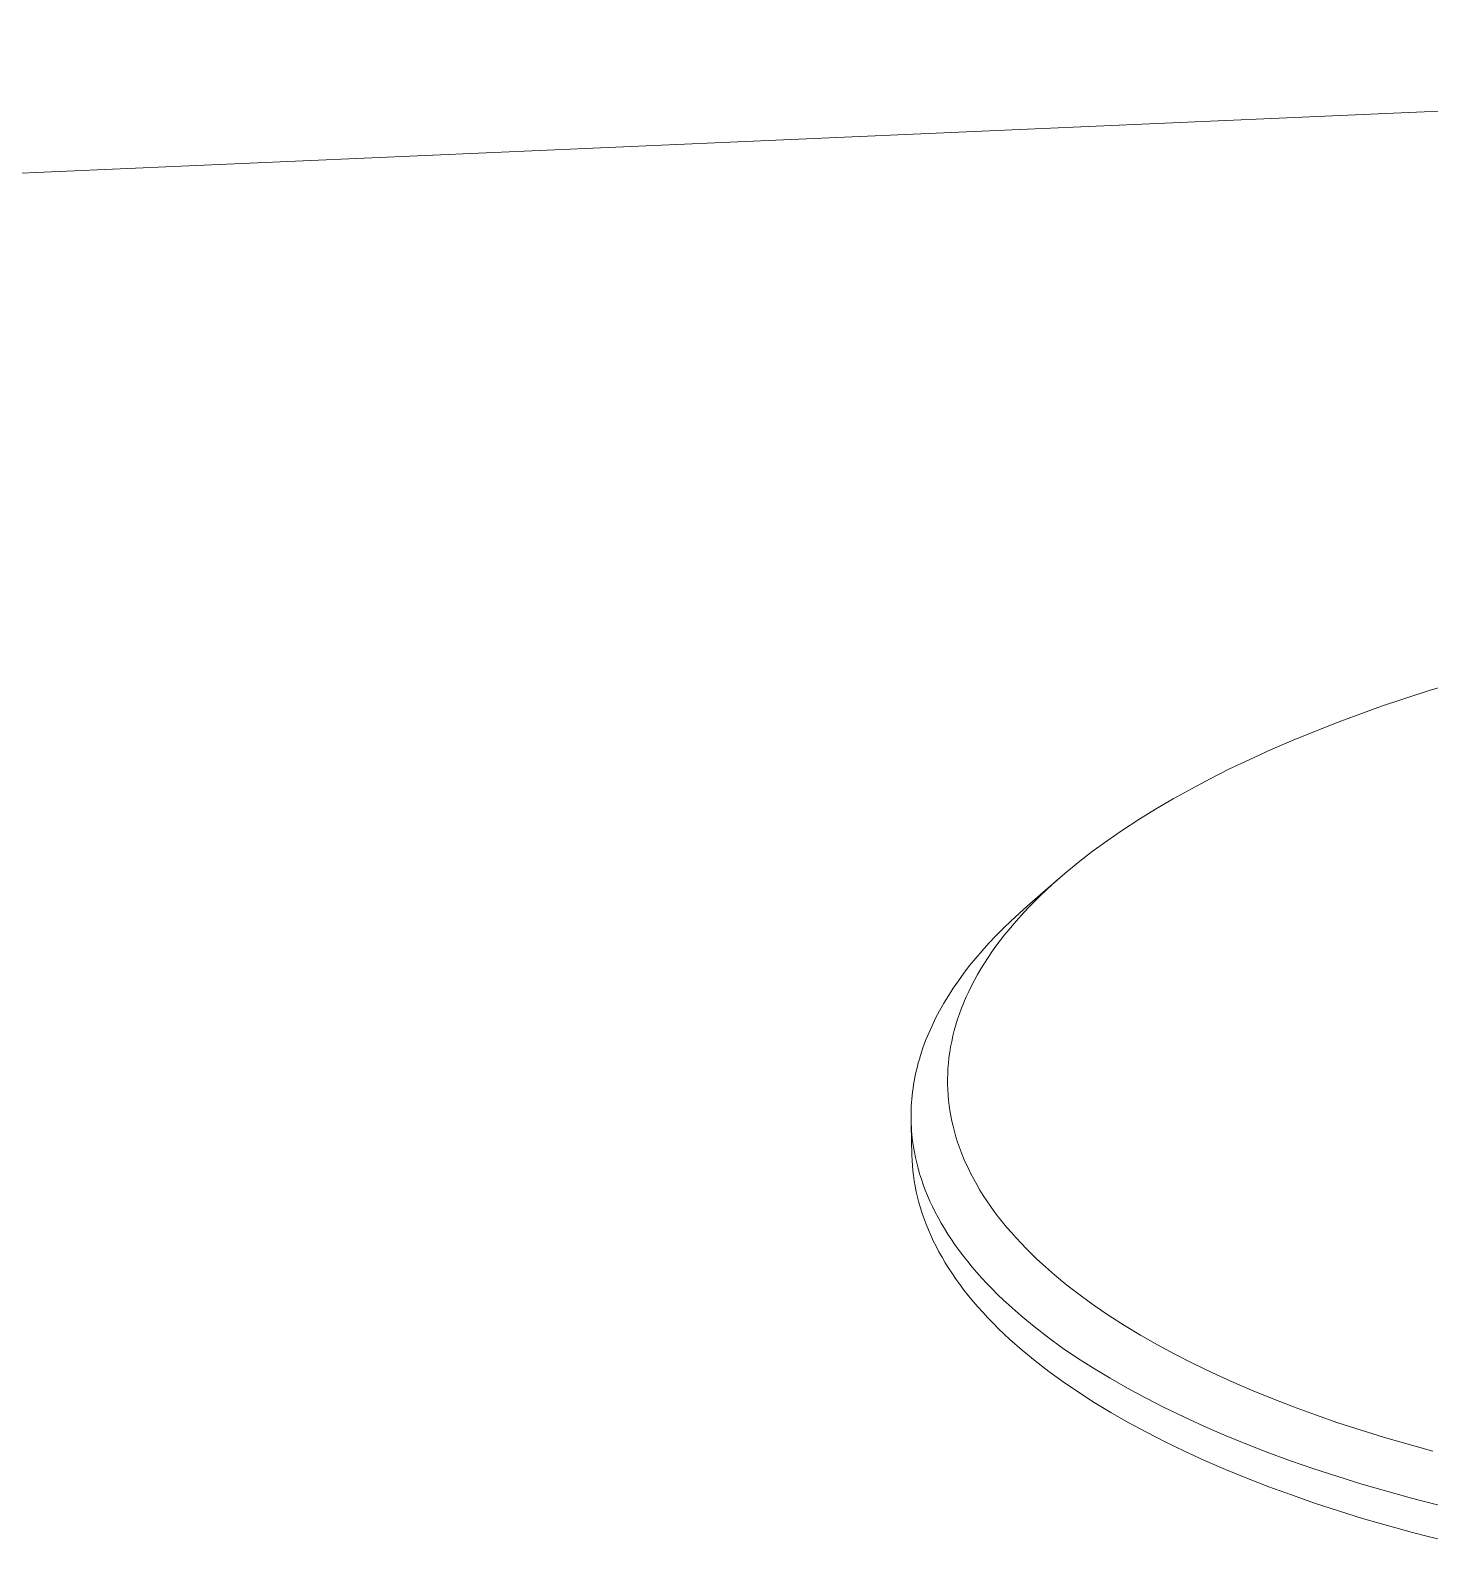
# Model space of a CAD drawing. Header units: inches. Extents: x 214 to 477, y -11 to 187.
# Drawn here: x 435.839 to 438.61, y 93.936 to 96.936 of the extents above; entities that cross this region are included whole.
import ezdxf

# ---------------------------------------------------------------- set-up
doc = ezdxf.new("R2010")
doc.units = ezdxf.units.IN
doc.layers.add('ZANO_R', color=7, linetype='Continuous', lineweight=0)

msp = doc.modelspace()

# ---------------------------------------------------------------- linework, layer by layer
at = {"layer": 'ZANO_R'}
for p, q in [((442.28578, 96.93553), (432.41499, 96.50395)), ((438.60954, 95.62852), (438.70713, 95.65774)), ((438.51503, 95.59725), (438.60954, 95.62852)), ((438.42401, 95.56403), (438.51503, 95.59725)), ((438.3369, 95.52897), (438.42401, 95.56403)), ((438.29492, 95.51079), (438.3369, 95.52897)), ((438.21434, 95.47322), (438.25405, 95.4922)), ((438.25405, 95.4922), (438.29492, 95.51079)), ((438.17583, 95.45386), (438.21434, 95.47322)), ((438.10252, 95.41411), (438.13854, 95.43415)), ((438.13854, 95.43415), (438.17583, 95.45386)), ((438.06779, 95.39376), (438.10252, 95.41411)), ((438.00235, 95.3522), (438.0344, 95.37311)), ((438.0344, 95.37311), (438.06779, 95.39376)), ((437.97168, 95.33105), (438.00235, 95.3522)), ((437.9424, 95.30967), (437.97168, 95.33105)), ((437.8881, 95.26633), (437.91454, 95.28809)), ((437.91454, 95.28809), (437.9424, 95.30967)), ((437.81371, 95.20178), (437.87542, 95.2554)), ((437.86311, 95.24442), (437.8881, 95.26633)), ((437.82833, 95.21132), (437.83956, 95.22238)), ((437.83956, 95.22238), (437.86311, 95.24442)), ((437.81371, 95.20178), (437.79726, 95.18719)), ((437.80696, 95.18913), (437.81747, 95.20023)), ((437.81747, 95.20023), (437.82833, 95.21132)), ((437.78142, 95.17253), (437.76621, 95.15783)), ((437.77764, 95.1557), (437.78705, 95.16686)), ((437.79726, 95.18719), (437.78142, 95.17253)), ((437.78705, 95.16686), (437.79683, 95.178)), ((437.79683, 95.178), (437.80696, 95.18913)), ((437.75162, 95.14308), (437.73766, 95.1283)), ((437.75159, 95.12219), (437.75991, 95.13337)), ((437.76621, 95.15783), (437.75162, 95.14308)), ((437.75991, 95.13337), (437.7686, 95.14454)), ((437.7686, 95.14454), (437.77764, 95.1557)), ((437.72432, 95.11348), (437.71161, 95.09864)), ((437.73766, 95.1283), (437.72432, 95.11348)), ((437.73603, 95.09984), (437.74363, 95.11101)), ((437.74363, 95.11101), (437.75159, 95.12219)), ((437.69952, 95.08379), (437.68805, 95.06892)), ((437.71161, 95.09864), (437.69952, 95.08379)), ((437.71537, 95.06633), (437.7219, 95.07749)), ((437.7219, 95.07749), (437.72878, 95.08866)), ((437.72878, 95.08866), (437.73603, 95.09984)), ((437.6772, 95.05404), (437.66697, 95.03916)), ((437.68805, 95.06892), (437.6772, 95.05404)), ((437.69789, 95.03293), (437.70336, 95.04405)), ((437.70336, 95.04405), (437.70919, 95.05519)), ((437.70919, 95.05519), (437.71537, 95.06633)), ((437.65736, 95.02429), (437.64835, 95.00943)), ((437.66697, 95.03916), (437.65736, 95.02429)), ((437.68798, 95.01075), (437.69276, 95.02183)), ((437.69276, 95.02183), (437.69789, 95.03293)), ((437.63996, 94.99458), (437.63217, 94.97976)), ((437.64835, 95.00943), (437.63996, 94.99458)), ((437.67568, 94.97766), (437.67944, 94.98867)), ((437.67944, 94.98867), (437.68354, 94.9997)), ((437.68354, 94.9997), (437.68798, 95.01075)), ((437.62498, 94.96497), (437.61839, 94.95021)), ((437.63217, 94.97976), (437.62498, 94.96497)), ((437.66639, 94.94484), (437.66916, 94.95575)), ((437.66916, 94.95575), (437.67225, 94.96669)), ((437.67225, 94.96669), (437.67568, 94.97766)), ((437.60697, 94.92081), (437.60213, 94.90618)), ((437.61239, 94.93549), (437.60697, 94.92081)), ((437.61839, 94.95021), (437.61239, 94.93549)), ((437.66004, 94.91235), (437.66184, 94.92314)), ((437.66184, 94.92314), (437.66395, 94.93397)), ((437.66395, 94.93397), (437.66639, 94.94484)), ((437.59786, 94.8916), (437.59594, 94.88434)), ((437.59992, 94.89888), (437.59786, 94.8916)), ((437.60213, 94.90618), (437.59992, 94.89888)), ((437.65654, 94.88024), (437.65739, 94.8909)), ((437.65739, 94.8909), (437.65856, 94.9016)), ((437.65856, 94.9016), (437.66004, 94.91235)), ((437.59101, 94.86263), (437.58965, 94.85542)), ((437.59252, 94.86985), (437.59101, 94.86263)), ((437.59416, 94.87708), (437.59252, 94.86985)), ((437.59594, 94.88434), (437.59416, 94.87708)), ((437.65573, 94.85906), (437.65598, 94.86963)), ((437.65598, 94.86963), (437.65654, 94.88024)), ((437.58638, 94.83392), (437.58556, 94.82679)), ((437.58733, 94.84107), (437.58638, 94.83392)), ((437.58842, 94.84824), (437.58733, 94.84107)), ((437.58965, 94.85542), (437.58842, 94.84824)), ((437.65578, 94.84855), (437.65573, 94.85906)), ((437.65612, 94.8381), (437.65578, 94.84855)), ((437.65675, 94.82769), (437.65612, 94.8381)), ((437.58389, 94.80552), (437.5836, 94.79847)), ((437.58431, 94.81259), (437.58389, 94.80552)), ((437.58487, 94.81968), (437.58431, 94.81259)), ((437.58556, 94.82679), (437.58487, 94.81968)), ((437.65767, 94.81734), (437.65675, 94.82769)), ((437.65887, 94.80705), (437.65767, 94.81734)), ((437.66036, 94.79677), (437.65887, 94.80705)), ((437.58343, 94.79144), (437.58339, 94.78443)), ((437.58339, 94.78443), (437.58348, 94.77745)), ((437.5836, 94.79847), (437.58343, 94.79144)), ((437.58348, 94.77745), (437.5837, 94.77049)), ((437.66214, 94.78646), (437.66036, 94.79677)), ((437.66422, 94.77612), (437.66214, 94.78646)), ((437.6666, 94.76574), (437.66422, 94.77612)), ((437.5837, 94.77049), (437.58404, 94.76355)), ((437.58524, 94.70838), (437.58372, 94.76807)), ((437.58404, 94.76355), (437.58451, 94.75663)), ((437.58451, 94.75663), (437.5851, 94.74974)), ((437.5851, 94.74974), (437.58581, 94.74288)), ((437.58581, 94.74288), (437.58664, 94.73603)), ((437.66929, 94.75534), (437.6666, 94.76574)), ((437.67228, 94.74492), (437.66929, 94.75534)), ((437.67559, 94.73446), (437.67228, 94.74492)), ((437.58664, 94.73603), (437.58817, 94.72543)), ((437.58817, 94.72543), (437.59, 94.71478)), ((437.59, 94.71478), (437.59215, 94.70411)), ((437.67921, 94.72399), (437.67559, 94.73446)), ((437.68315, 94.7135), (437.67921, 94.72399)), ((437.68741, 94.70299), (437.68315, 94.7135)), ((437.58524, 94.70838), (437.58563, 94.69833)), ((437.58563, 94.69833), (437.58628, 94.68829)), ((437.58628, 94.68829), (437.58719, 94.67827)), ((437.59215, 94.70411), (437.5946, 94.69341)), ((437.5946, 94.69341), (437.59737, 94.68267)), ((437.59737, 94.68267), (437.60045, 94.67191)), ((437.692, 94.69246), (437.68741, 94.70299)), ((437.69691, 94.68192), (437.692, 94.69246)), ((437.70215, 94.67137), (437.69691, 94.68192)), ((437.58719, 94.67827), (437.58836, 94.66828)), ((437.58836, 94.66828), (437.58989, 94.65767)), ((437.58989, 94.65767), (437.59173, 94.64702)), ((437.60045, 94.67191), (437.60386, 94.66112)), ((437.60386, 94.66112), (437.6076, 94.65032)), ((437.70773, 94.66081), (437.70215, 94.67137)), ((437.71364, 94.65024), (437.70773, 94.66081)), ((437.59173, 94.64702), (437.59387, 94.63635)), ((437.59387, 94.63635), (437.59633, 94.62564)), ((437.59633, 94.62564), (437.59909, 94.6149)), ((437.6076, 94.65032), (437.61166, 94.63949)), ((437.61166, 94.63949), (437.61605, 94.62864)), ((437.61605, 94.62864), (437.62078, 94.61778)), ((437.71989, 94.63967), (437.71364, 94.65024)), ((437.72648, 94.6291), (437.71989, 94.63967)), ((437.73341, 94.61852), (437.72648, 94.6291)), ((437.59909, 94.6149), (437.60218, 94.60414)), ((437.60218, 94.60414), (437.60559, 94.59335)), ((437.60559, 94.59335), (437.60932, 94.58254)), ((437.62078, 94.61778), (437.62585, 94.6069)), ((437.62585, 94.6069), (437.63125, 94.59601)), ((437.63125, 94.59601), (437.637, 94.58511)), ((437.74069, 94.60795), (437.73341, 94.61852)), ((437.74831, 94.59739), (437.74069, 94.60795)), ((437.75628, 94.58683), (437.74831, 94.59739)), ((437.60932, 94.58254), (437.61338, 94.57171)), ((437.61338, 94.57171), (437.61778, 94.56086)), ((437.61778, 94.56086), (437.62251, 94.55)), ((437.637, 94.58511), (437.6431, 94.57421)), ((437.6431, 94.57421), (437.64954, 94.5633)), ((437.64954, 94.5633), (437.65634, 94.55239)), ((437.76461, 94.57629), (437.75628, 94.58683)), ((437.77328, 94.56576), (437.76461, 94.57629)), ((437.78231, 94.55524), (437.77328, 94.56576)), ((437.62251, 94.55), (437.62757, 94.53912)), ((437.62757, 94.53912), (437.63298, 94.52822)), ((437.65634, 94.55239), (437.66349, 94.54147)), ((437.66349, 94.54147), (437.671, 94.53057)), ((437.79169, 94.54474), (437.78231, 94.55524)), ((437.80143, 94.53426), (437.79169, 94.54474)), ((437.81152, 94.52381), (437.80143, 94.53426)), ((437.63298, 94.52822), (437.63873, 94.51732)), ((437.63873, 94.51732), (437.64482, 94.50642)), ((437.64482, 94.50642), (437.65127, 94.49551)), ((437.671, 94.53057), (437.67886, 94.51966)), ((437.67886, 94.51966), (437.68708, 94.50877)), ((437.68708, 94.50877), (437.69567, 94.49789)), ((437.82198, 94.51338), (437.81152, 94.52381)), ((437.83279, 94.50299), (437.82198, 94.51338)), ((437.84395, 94.49262), (437.83279, 94.50299)), ((437.65127, 94.49551), (437.65807, 94.48459)), ((437.65807, 94.48459), (437.66521, 94.47368)), ((437.66521, 94.47368), (437.67272, 94.46277)), ((437.69567, 94.49789), (437.70461, 94.48702)), ((437.70461, 94.48702), (437.71392, 94.47616)), ((437.71392, 94.47616), (437.7236, 94.46533)), ((437.86737, 94.472), (437.84395, 94.49262)), ((437.89222, 94.45154), (437.86737, 94.472)), ((437.67272, 94.46277), (437.68058, 94.45186)), ((437.68058, 94.45186), (437.68881, 94.44097)), ((437.68881, 94.44097), (437.69739, 94.43008)), ((437.7236, 94.46533), (437.73365, 94.45452)), ((437.73365, 94.45452), (437.74406, 94.44373)), ((437.74406, 94.44373), (437.75484, 94.43297)), ((437.9185, 94.43126), (437.89222, 94.45154)), ((437.69739, 94.43008), (437.70634, 94.41921)), ((437.70634, 94.41921), (437.71565, 94.40836)), ((437.75484, 94.43297), (437.76599, 94.42224)), ((437.76599, 94.42224), (437.77751, 94.41154)), ((437.77751, 94.41154), (437.80167, 94.39026)), ((437.94622, 94.41119), (437.9185, 94.43126)), ((437.97535, 94.39134), (437.94622, 94.41119)), ((437.71565, 94.40836), (437.72533, 94.39752)), ((437.72533, 94.39752), (437.73537, 94.3867)), ((437.73537, 94.3867), (437.74578, 94.37591)), ((437.80167, 94.39026), (437.8273, 94.36914)), ((438.00589, 94.37175), (437.97535, 94.39134)), ((437.74578, 94.37591), (437.75656, 94.36515)), ((437.75656, 94.36515), (437.76771, 94.35442)), ((437.76771, 94.35442), (437.77923, 94.34372)), ((437.8273, 94.36914), (437.85441, 94.34821)), ((438.03783, 94.35244), (438.00589, 94.37175)), ((438.07114, 94.33342), (438.03783, 94.35244)), ((437.77923, 94.34372), (437.80339, 94.32243)), ((437.80339, 94.32243), (437.82902, 94.30131)), ((437.85441, 94.34821), (437.883, 94.32749)), ((437.883, 94.32749), (437.91306, 94.30702)), ((438.10582, 94.31471), (438.07114, 94.33342)), ((437.82902, 94.30131), (437.85613, 94.28038)), ((437.91306, 94.30702), (437.94456, 94.2868)), ((438.14182, 94.29635), (438.10582, 94.31471)), ((438.17914, 94.27835), (438.14182, 94.29635)), ((437.85613, 94.28038), (437.88472, 94.25966)), ((437.94456, 94.2868), (437.97751, 94.26686)), ((437.97751, 94.26686), (438.01188, 94.24723)), ((438.21774, 94.26073), (438.17914, 94.27835)), ((437.88472, 94.25966), (437.91477, 94.23918)), ((437.91477, 94.23918), (437.94628, 94.21895)), ((438.01188, 94.24723), (438.04765, 94.22793)), ((438.25759, 94.24351), (438.21774, 94.26073)), ((438.29865, 94.22671), (438.25759, 94.24351)), ((437.94628, 94.21895), (437.97922, 94.19901)), ((438.04765, 94.22793), (438.0848, 94.20898)), ((438.0848, 94.20898), (438.1233, 94.1904)), ((438.34089, 94.21034), (438.29865, 94.22671)), ((438.38427, 94.19444), (438.34089, 94.21034)), ((437.97922, 94.19901), (438.01359, 94.17938)), ((438.01359, 94.17938), (438.04936, 94.16007)), ((438.1233, 94.1904), (438.16312, 94.17221)), ((438.16312, 94.17221), (438.20423, 94.15444)), ((438.42875, 94.17901), (438.38427, 94.19444)), ((438.52081, 94.14963), (438.42875, 94.17901)), ((438.04936, 94.16007), (438.08651, 94.14112)), ((438.08651, 94.14112), (438.12501, 94.12253)), ((438.20423, 94.15444), (438.2466, 94.1371)), ((438.61669, 94.12232), (438.52081, 94.14963)), ((438.12501, 94.12253), (438.16483, 94.10434)), ((438.2466, 94.1371), (438.29018, 94.12021)), ((438.29018, 94.12021), (438.33493, 94.10379)), ((438.16483, 94.10434), (438.20594, 94.08657)), ((438.20594, 94.08657), (438.2483, 94.06922)), ((438.33493, 94.10379), (438.38082, 94.08787)), ((438.38082, 94.08787), (438.4758, 94.05754)), ((438.2483, 94.06922), (438.29188, 94.05233)), ((438.29188, 94.05233), (438.33663, 94.03591)), ((438.4758, 94.05754), (438.57473, 94.02935)), ((438.33663, 94.03591), (438.38252, 94.01998)), ((438.57473, 94.02935), (438.67719, 94.0034)), ((438.38252, 94.01998), (438.47749, 93.98965)), ((438.47749, 93.98965), (438.57642, 93.96146)), ((438.57642, 93.96146), (438.67888, 93.93551))]:
    msp.add_line(p, q, dxfattribs=at)

doc.saveas('drawing.dxf')
